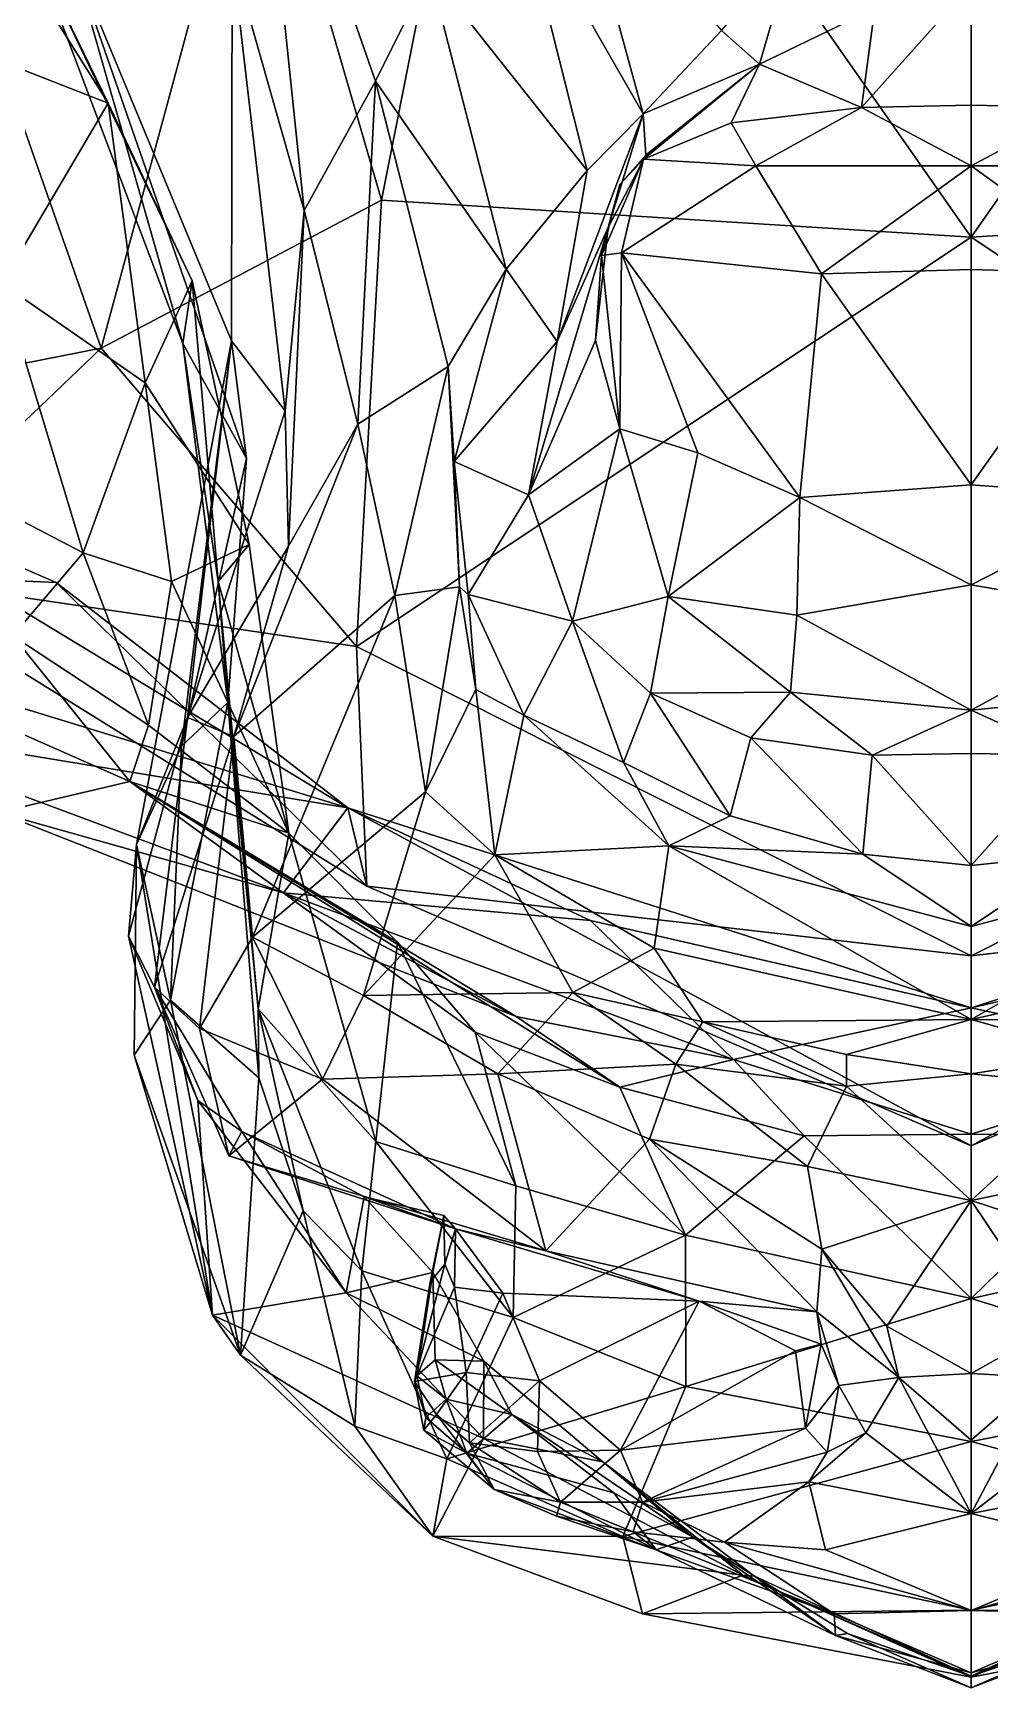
# Model space of a CAD drawing. Extents: x -0.2 to 0.2, y -0.63 to 0.63.
# Drawn here: x -0.0509 to 0.001, y -0.6281 to -0.5384 of the extents above; entities that cross this region are included whole.
import ezdxf

# ---------------------------------------------------------------- set-up
doc = ezdxf.new("R2010")
doc.units = 0
doc.layers.add('SHEEP$LWO', color=1, linetype='CONTINUOUS')

msp = doc.modelspace()

# ---------------------------------------------------------------- linework, layer by layer
at = {"layer": 'SHEEP$LWO'}
for points in [[(0, -0.509066, 0.901716), (-0.025233, -0.513359, 0.896808), (0, -0.549441, 0.877128)], [(0.025233, -0.513359, 0.896808), (0, -0.509066, 0.901716), (0, -0.549441, 0.877128)], [(-0.025233, -0.513359, 0.896808), (-0.038734, -0.524186, 0.889837), (-0.031985, -0.547418, 0.874786)], [(-0.025233, -0.513359, 0.896808), (-0.031985, -0.547418, 0.874786), (0, -0.549441, 0.877128)], [(0.031985, -0.547418, 0.874786), (0.025233, -0.513359, 0.896808), (0, -0.549441, 0.877128)], [(-0.040083, -0.534203, 0.645664), (-0.038848, -0.522255, 0.638554), (-0.036182, -0.547988, 0.630652)], [(-0.038848, -0.522255, 0.638554), (-0.032306, -0.540973, 0.622117), (-0.036182, -0.547988, 0.630652)], [(-0.029356, -0.535045, 0.620672), (-0.032306, -0.540973, 0.622117), (-0.038848, -0.522255, 0.638554)], [(-0.038734, -0.524186, 0.889837), (-0.054265, -0.535328, 0.879431), (-0.047199, -0.55546, 0.861891)], [(-0.038734, -0.524186, 0.889837), (-0.047199, -0.55546, 0.861891), (-0.031985, -0.547418, 0.874786)], [(-0.056761, -0.526331, 0.700659), (-0.050766, -0.53401, 0.686227), (-0.046805, -0.542164, 0.698513)], [(-0.056761, -0.526331, 0.700659), (-0.046805, -0.542164, 0.698513), (-0.056157, -0.538505, 0.710372)], [(-0.024577, -0.530916, 0.617517), (-0.021593, -0.528872, 0.615335), (-0.017792, -0.542735, 0.597824)], [(-0.013534, -0.538221, 0.598682), (-0.017792, -0.542735, 0.597824), (-0.021593, -0.528872, 0.615335)], [(-0.029356, -0.535045, 0.620672), (-0.024577, -0.530916, 0.617517), (-0.020825, -0.545819, 0.598898)], [(-0.020825, -0.545819, 0.598898), (-0.024577, -0.530916, 0.617517), (-0.017792, -0.542735, 0.597824)], [(-0.042255, -0.551803, 0.690565), (-0.046805, -0.542164, 0.698513), (-0.050766, -0.53401, 0.686227)], [(-0.042255, -0.551803, 0.690565), (-0.050766, -0.53401, 0.686227), (-0.042761, -0.555198, 0.678843)], [(-0.050766, -0.53401, 0.686227), (-0.048757, -0.534203, 0.667389), (-0.042761, -0.555198, 0.678843)], [(-0.009674, -0.533804, 0.598137), (-0.011477, -0.540053, 0.590603), (-0.013534, -0.538221, 0.598682)], [(-0.005214, -0.537029, 0.590693), (-0.011477, -0.540053, 0.590603), (-0.009674, -0.533804, 0.598137)], [(-0.042761, -0.555198, 0.678843), (-0.048757, -0.534203, 0.667389), (-0.039311, -0.561438, 0.669944)], [(-0.048757, -0.534203, 0.667389), (-0.040113, -0.555057, 0.65678), (-0.039311, -0.561438, 0.669944)], [(-0.048757, -0.534203, 0.667389), (-0.040083, -0.534203, 0.645664), (-0.040113, -0.555057, 0.65678)], [(-0.040113, -0.555057, 0.65678), (-0.040083, -0.534203, 0.645664), (-0.037206, -0.558854, 0.643939)], [(-0.040083, -0.534203, 0.645664), (-0.036182, -0.547988, 0.630652), (-0.037206, -0.558854, 0.643939)], [(-0.054265, -0.535328, 0.879431), (-0.063399, -0.558646, 0.848704), (-0.047199, -0.55546, 0.861891)], [(-0.032306, -0.540973, 0.622117), (-0.029356, -0.535045, 0.620672), (-0.025212, -0.551169, 0.600687)], [(-0.025212, -0.551169, 0.600687), (-0.029356, -0.535045, 0.620672), (-0.020825, -0.545819, 0.598898)], [(0, -0.535739, 0.589326), (-0.005935, -0.542401, 0.578873), (-0.005214, -0.537029, 0.590693)], [(0, -0.535739, 0.589326), (0, -0.54228, 0.5761), (-0.005935, -0.542401, 0.578873)], [(0.005935, -0.542401, 0.578873), (0, -0.535739, 0.589326), (0.005214, -0.537029, 0.590693)], [(0, -0.54228, 0.5761), (0, -0.535739, 0.589326), (0.005935, -0.542401, 0.578873)], [(-0.005214, -0.537029, 0.590693), (-0.005935, -0.542401, 0.578873), (-0.011477, -0.540053, 0.590603)], [(-0.052577, -0.551949, 0.718773), (-0.056157, -0.538505, 0.710372), (-0.046805, -0.542164, 0.698513)], [(-0.013534, -0.538221, 0.598682), (-0.011477, -0.540053, 0.590603), (-0.017792, -0.542735, 0.597824)], [(-0.011477, -0.540053, 0.590603), (-0.017642, -0.544992, 0.591621), (-0.017792, -0.542735, 0.597824)], [(-0.011477, -0.540053, 0.590603), (-0.017767, -0.545207, 0.579942), (-0.017642, -0.544992, 0.591621)], [(-0.013012, -0.543235, 0.579314), (-0.017767, -0.545207, 0.579942), (-0.011477, -0.540053, 0.590603)], [(-0.005935, -0.542401, 0.578873), (-0.013012, -0.543235, 0.579314), (-0.011477, -0.540053, 0.590603)], [(-0.036182, -0.547988, 0.630652), (-0.032306, -0.540973, 0.622117), (-0.033264, -0.559586, 0.614596)], [(-0.032306, -0.540973, 0.622117), (-0.02836, -0.55645, 0.603137), (-0.033264, -0.559586, 0.614596)], [(-0.02836, -0.55645, 0.603137), (-0.032306, -0.540973, 0.622117), (-0.025212, -0.551169, 0.600687)], [(-0.046805, -0.542164, 0.698513), (-0.044808, -0.557345, 0.708408), (-0.052577, -0.551949, 0.718773)], [(-0.044808, -0.557345, 0.708408), (-0.046805, -0.542164, 0.698513), (-0.042255, -0.551803, 0.690565)], [(-0.019687, -0.548918, 0.590451), (-0.02246, -0.555093, 0.591534), (-0.017792, -0.542735, 0.597824)], [(-0.020825, -0.545819, 0.598898), (-0.017792, -0.542735, 0.597824), (-0.02246, -0.555093, 0.591534)], [(-0.017792, -0.542735, 0.597824), (-0.017642, -0.544992, 0.591621), (-0.019687, -0.548918, 0.590451)], [(-0.005935, -0.542401, 0.578873), (-0.011672, -0.545568, 0.575155), (-0.013012, -0.543235, 0.579314)], [(0, -0.545572, 0.571858), (-0.011672, -0.545568, 0.575155), (-0.005935, -0.542401, 0.578873)], [(0, -0.54228, 0.5761), (0, -0.545572, 0.571858), (-0.005935, -0.542401, 0.578873)], [(0, -0.545572, 0.571858), (0, -0.54228, 0.5761), (0.005935, -0.542401, 0.578873)], [(0.011672, -0.545568, 0.575155), (0, -0.545572, 0.571858), (0.005935, -0.542401, 0.578873)], [(-0.013012, -0.543235, 0.579314), (-0.011672, -0.545568, 0.575155), (-0.017767, -0.545207, 0.579942)], [(-0.017767, -0.545207, 0.579942), (-0.020053, -0.550437, 0.581958), (-0.019062, -0.546579, 0.586746)], [(-0.017767, -0.545207, 0.579942), (-0.01897, -0.550289, 0.575936), (-0.020053, -0.550437, 0.581958)], [(-0.019062, -0.546579, 0.586746), (-0.019687, -0.548918, 0.590451), (-0.017642, -0.544992, 0.591621)], [(-0.017767, -0.545207, 0.579942), (-0.019062, -0.546579, 0.586746), (-0.017642, -0.544992, 0.591621)], [(-0.011672, -0.545568, 0.575155), (-0.01897, -0.550289, 0.575936), (-0.017767, -0.545207, 0.579942)], [(-0.008114, -0.551427, 0.572481), (-0.01897, -0.550289, 0.575936), (-0.011672, -0.545568, 0.575155)], [(-0.011672, -0.545568, 0.575155), (0, -0.545572, 0.571858), (-0.008114, -0.551427, 0.572481)], [(0, -0.55118, 0.569853), (-0.008114, -0.551427, 0.572481), (0, -0.545572, 0.571858)], [(0, -0.545572, 0.571858), (0.011672, -0.545568, 0.575155), (0.008114, -0.551427, 0.572481)], [(0.008114, -0.551427, 0.572481), (0, -0.55118, 0.569853), (0, -0.545572, 0.571858)], [(-0.025212, -0.551169, 0.600687), (-0.020825, -0.545819, 0.598898), (-0.02246, -0.555093, 0.591534)], [(-0.019687, -0.548918, 0.590451), (-0.019062, -0.546579, 0.586746), (-0.020053, -0.550437, 0.581958)], [(-0.031985, -0.547418, 0.874786), (-0.047199, -0.55546, 0.861891), (-0.033342, -0.571637, 0.843834)], [(-0.031985, -0.547418, 0.874786), (-0.033342, -0.571637, 0.843834), (0, -0.549441, 0.877128)], [(0.033342, -0.571637, 0.843834), (0.031985, -0.547418, 0.874786), (0, -0.549441, 0.877128)], [(-0.037206, -0.558854, 0.643939), (-0.036182, -0.547988, 0.630652), (-0.037023, -0.566196, 0.63178)], [(-0.036182, -0.547988, 0.630652), (-0.033264, -0.559586, 0.614596), (-0.037023, -0.566196, 0.63178)], [(-0.019687, -0.548918, 0.590451), (-0.024004, -0.563414, 0.585007), (-0.02246, -0.555093, 0.591534)], [(-0.020375, -0.555042, 0.583729), (-0.024004, -0.563414, 0.585007), (-0.019687, -0.548918, 0.590451)], [(-0.020053, -0.550437, 0.581958), (-0.020375, -0.555042, 0.583729), (-0.019687, -0.548918, 0.590451)], [(0, -0.549441, 0.877128), (-0.033342, -0.571637, 0.843834), (0, -0.588426, 0.825482)], [(-0.01897, -0.550289, 0.575936), (-0.019046, -0.559824, 0.577533), (-0.020053, -0.550437, 0.581958)], [(-0.014827, -0.56113, 0.573941), (-0.019046, -0.559824, 0.577533), (-0.01897, -0.550289, 0.575936)], [(-0.009284, -0.563557, 0.570805), (-0.01897, -0.550289, 0.575936), (-0.008114, -0.551427, 0.572481)], [(-0.01897, -0.550289, 0.575936), (-0.009284, -0.563557, 0.570805), (-0.014827, -0.56113, 0.573941)], [(0.033342, -0.571637, 0.843834), (0, -0.549441, 0.877128), (0, -0.588426, 0.825482)], [(-0.02836, -0.55645, 0.603137), (-0.025212, -0.551169, 0.600687), (-0.028043, -0.561598, 0.596464)], [(-0.028043, -0.561598, 0.596464), (-0.025212, -0.551169, 0.600687), (-0.02246, -0.555093, 0.591534)], [(-0.020053, -0.550437, 0.581958), (-0.019046, -0.559824, 0.577533), (-0.020375, -0.555042, 0.583729)], [(0, -0.562865, 0.568106), (-0.008114, -0.551427, 0.572481), (0, -0.55118, 0.569853)], [(0.008114, -0.551427, 0.572481), (0, -0.562865, 0.568106), (0, -0.55118, 0.569853)], [(-0.05576, -0.562596, 0.72898), (-0.052577, -0.551949, 0.718773), (-0.048169, -0.566566, 0.723454)], [(-0.044808, -0.557345, 0.708408), (-0.048169, -0.566566, 0.723454), (-0.052577, -0.551949, 0.718773)], [(-0.042255, -0.551803, 0.690565), (-0.03917, -0.566104, 0.701929), (-0.044808, -0.557345, 0.708408)], [(-0.040842, -0.568115, 0.687849), (-0.042255, -0.551803, 0.690565), (-0.042761, -0.555198, 0.678843)], [(-0.042255, -0.551803, 0.690565), (-0.040842, -0.568115, 0.687849), (-0.03917, -0.566104, 0.701929)], [(-0.008114, -0.551427, 0.572481), (0, -0.562865, 0.568106), (-0.009284, -0.563557, 0.570805)], [(0, -0.562865, 0.568106), (0.008114, -0.551427, 0.572481), (0.009284, -0.563557, 0.570805)], [(-0.047199, -0.55546, 0.861891), (-0.063399, -0.558646, 0.848704), (-0.06003, -0.567724, 0.822245)], [(-0.047199, -0.55546, 0.861891), (-0.06003, -0.567724, 0.822245), (-0.033342, -0.571637, 0.843834)], [(-0.042839, -0.577054, 0.667581), (-0.040113, -0.555057, 0.65678), (-0.045278, -0.582376, 0.65693)], [(-0.040113, -0.555057, 0.65678), (-0.042503, -0.575485, 0.640877), (-0.045278, -0.582376, 0.65693)], [(-0.039311, -0.561438, 0.669944), (-0.040113, -0.555057, 0.65678), (-0.042839, -0.577054, 0.667581)], [(-0.040842, -0.568115, 0.687849), (-0.042761, -0.555198, 0.678843), (-0.040317, -0.574684, 0.678727)], [(-0.042761, -0.555198, 0.678843), (-0.039311, -0.561438, 0.669944), (-0.040317, -0.574684, 0.678727)], [(-0.040113, -0.555057, 0.65678), (-0.037206, -0.558854, 0.643939), (-0.042503, -0.575485, 0.640877)], [(-0.028043, -0.561598, 0.596464), (-0.02246, -0.555093, 0.591534), (-0.024004, -0.563414, 0.585007)], [(-0.020375, -0.555042, 0.583729), (-0.019046, -0.559824, 0.577533), (-0.024004, -0.563414, 0.585007)], [(-0.033264, -0.559586, 0.614596), (-0.02836, -0.55645, 0.603137), (-0.031255, -0.568877, 0.600383)], [(-0.02836, -0.55645, 0.603137), (-0.027744, -0.568394, 0.592525), (-0.031255, -0.568877, 0.600383)], [(-0.02836, -0.55645, 0.603137), (-0.028043, -0.561598, 0.596464), (-0.027744, -0.568394, 0.592525)], [(-0.048169, -0.566566, 0.723454), (-0.044808, -0.557345, 0.708408), (-0.043385, -0.568122, 0.713292)], [(-0.043385, -0.568122, 0.713292), (-0.044808, -0.557345, 0.708408), (-0.03917, -0.566104, 0.701929)], [(-0.037206, -0.558854, 0.643939), (-0.037023, -0.566196, 0.63178), (-0.042503, -0.575485, 0.640877)], [(-0.037023, -0.566196, 0.63178), (-0.033264, -0.559586, 0.614596), (-0.039993, -0.576516, 0.617452)], [(-0.033264, -0.559586, 0.614596), (-0.031255, -0.568877, 0.600383), (-0.039993, -0.576516, 0.617452)], [(-0.019046, -0.559824, 0.577533), (-0.021622, -0.57027, 0.576967), (-0.024004, -0.563414, 0.585007)], [(-0.019046, -0.559824, 0.577533), (-0.016435, -0.568935, 0.571747), (-0.021622, -0.57027, 0.576967)], [(-0.016435, -0.568935, 0.571747), (-0.019046, -0.559824, 0.577533), (-0.014827, -0.56113, 0.573941)], [(-0.064809, -0.561609, 0.785293), (-0.062388, -0.571637, 0.770481), (-0.033811, -0.580393, 0.777921)], [(-0.049637, -0.568167, 0.793471), (-0.064809, -0.561609, 0.785293), (-0.033811, -0.580393, 0.777921)], [(-0.06003, -0.567724, 0.822245), (-0.064809, -0.561609, 0.785293), (-0.049637, -0.568167, 0.793471)], [(-0.040317, -0.574684, 0.678727), (-0.039311, -0.561438, 0.669944), (-0.042839, -0.577054, 0.667581)], [(-0.028043, -0.561598, 0.596464), (-0.027276, -0.56881, 0.589373), (-0.027744, -0.568394, 0.592525)], [(-0.027276, -0.56881, 0.589373), (-0.028043, -0.561598, 0.596464), (-0.024004, -0.563414, 0.585007)], [(-0.014827, -0.56113, 0.573941), (-0.009284, -0.563557, 0.570805), (-0.016435, -0.568935, 0.571747)], [(-0.048169, -0.566566, 0.723454), (-0.05199, -0.571068, 0.738205), (-0.05576, -0.562596, 0.72898)], [(-0.009284, -0.563557, 0.570805), (0, -0.562865, 0.568106), (0, -0.568296, 0.56653)], [(0, -0.562865, 0.568106), (0.009284, -0.563557, 0.570805), (0, -0.568296, 0.56653)], [(-0.027276, -0.56881, 0.589373), (-0.024004, -0.563414, 0.585007), (-0.021622, -0.57027, 0.576967)], [(-0.009454, -0.569942, 0.567492), (-0.016435, -0.568935, 0.571747), (-0.009284, -0.563557, 0.570805)], [(-0.009284, -0.563557, 0.570805), (0, -0.568296, 0.56653), (-0.009454, -0.569942, 0.567492)], [(0, -0.568296, 0.56653), (0.009284, -0.563557, 0.570805), (0.009454, -0.569942, 0.567492)], [(-0.03917, -0.566104, 0.701929), (-0.037017, -0.581773, 0.715784), (-0.043385, -0.568122, 0.713292)], [(-0.037023, -0.566196, 0.63178), (-0.039993, -0.576516, 0.617452), (-0.042503, -0.575485, 0.640877)], [(-0.03917, -0.566104, 0.701929), (-0.040842, -0.568115, 0.687849), (-0.037017, -0.581773, 0.715784)], [(-0.05199, -0.571068, 0.738205), (-0.048169, -0.566566, 0.723454), (-0.044618, -0.575901, 0.724252)], [(-0.043385, -0.568122, 0.713292), (-0.044618, -0.575901, 0.724252), (-0.048169, -0.566566, 0.723454)], [(-0.033342, -0.571637, 0.843834), (-0.06003, -0.567724, 0.822245), (-0.032773, -0.584637, 0.812861)], [(-0.06003, -0.567724, 0.822245), (-0.049637, -0.568167, 0.793471), (-0.032773, -0.584637, 0.812861)], [(-0.032773, -0.584637, 0.812861), (-0.049637, -0.568167, 0.793471), (-0.033811, -0.580393, 0.777921)], [(-0.044618, -0.575901, 0.724252), (-0.043385, -0.568122, 0.713292), (-0.037017, -0.581773, 0.715784)], [(-0.040842, -0.568115, 0.687849), (-0.040317, -0.574684, 0.678727), (-0.038672, -0.59129, 0.69283)], [(-0.038672, -0.59129, 0.69283), (-0.037017, -0.581773, 0.715784), (-0.040842, -0.568115, 0.687849)], [(-0.039993, -0.576516, 0.617452), (-0.031255, -0.568877, 0.600383), (-0.038976, -0.587415, 0.596058)], [(-0.031255, -0.568877, 0.600383), (-0.029589, -0.579517, 0.585784), (-0.038976, -0.587415, 0.596058)], [(-0.031255, -0.568877, 0.600383), (-0.027744, -0.568394, 0.592525), (-0.029589, -0.579517, 0.585784)], [(-0.027744, -0.568394, 0.592525), (-0.026867, -0.573965, 0.58674), (-0.029589, -0.579517, 0.585784)], [(-0.026867, -0.573965, 0.58674), (-0.027744, -0.568394, 0.592525), (-0.027276, -0.56881, 0.589373)], [(-0.027276, -0.56881, 0.589373), (-0.024256, -0.575364, 0.583203), (-0.026867, -0.573965, 0.58674)], [(-0.024256, -0.575364, 0.583203), (-0.027276, -0.56881, 0.589373), (-0.021622, -0.57027, 0.576967)], [(-0.017385, -0.574179, 0.571235), (-0.021622, -0.57027, 0.576967), (-0.016435, -0.568935, 0.571747)], [(-0.016435, -0.568935, 0.571747), (-0.009793, -0.574113, 0.563858), (-0.017385, -0.574179, 0.571235)], [(-0.009793, -0.574113, 0.563858), (-0.016435, -0.568935, 0.571747), (-0.009454, -0.569942, 0.567492)], [(0, -0.575086, 0.55905), (-0.009454, -0.569942, 0.567492), (0, -0.568296, 0.56653)], [(0.009454, -0.569942, 0.567492), (0, -0.575086, 0.55905), (0, -0.568296, 0.56653)], [(-0.04564, -0.578963, 0.736336), (-0.052783, -0.580647, 0.752357), (-0.066359, -0.569813, 0.750178)], [(-0.05199, -0.571068, 0.738205), (-0.04564, -0.578963, 0.736336), (-0.066359, -0.569813, 0.750178)], [(-0.009454, -0.569942, 0.567492), (0, -0.575086, 0.55905), (-0.009793, -0.574113, 0.563858)], [(0, -0.575086, 0.55905), (0.009454, -0.569942, 0.567492), (0.009793, -0.574113, 0.563858)], [(-0.01885, -0.577925, 0.577704), (-0.024256, -0.575364, 0.583203), (-0.021622, -0.57027, 0.576967)], [(-0.017385, -0.574179, 0.571235), (-0.01885, -0.577925, 0.577704), (-0.021622, -0.57027, 0.576967)], [(-0.062388, -0.571637, 0.770481), (-0.06225, -0.575704, 0.76251), (-0.033811, -0.580393, 0.777921)], [(-0.044618, -0.575901, 0.724252), (-0.04564, -0.578963, 0.736336), (-0.05199, -0.571068, 0.738205)], [(-0.033342, -0.571637, 0.843834), (-0.032773, -0.584637, 0.812861), (0, -0.588426, 0.825482)], [(0.032773, -0.584637, 0.812861), (0.033342, -0.571637, 0.843834), (0, -0.588426, 0.825482)], [(-0.026867, -0.573965, 0.58674), (-0.025833, -0.582947, 0.580085), (-0.029589, -0.579517, 0.585784)], [(-0.026867, -0.573965, 0.58674), (-0.024256, -0.575364, 0.583203), (-0.025833, -0.582947, 0.580085)], [(-0.013076, -0.580825, 0.573625), (-0.01885, -0.577925, 0.577704), (-0.017385, -0.574179, 0.571235)], [(-0.011948, -0.576595, 0.565922), (-0.017385, -0.574179, 0.571235), (-0.009793, -0.574113, 0.563858)], [(-0.011948, -0.576595, 0.565922), (-0.013076, -0.580825, 0.573625), (-0.017385, -0.574179, 0.571235)], [(-0.005366, -0.577531, 0.561334), (-0.011948, -0.576595, 0.565922), (-0.009793, -0.574113, 0.563858)], [(-0.009793, -0.574113, 0.563858), (0, -0.575086, 0.55905), (-0.005366, -0.577531, 0.561334)], [(0, -0.575086, 0.55905), (0.009793, -0.574113, 0.563858), (0.005366, -0.577531, 0.561334)], [(-0.040317, -0.574684, 0.678727), (-0.043431, -0.590831, 0.668367), (-0.038643, -0.595044, 0.679263)], [(-0.043431, -0.590831, 0.668367), (-0.040317, -0.574684, 0.678727), (-0.042839, -0.577054, 0.667581)], [(-0.038643, -0.595044, 0.679263), (-0.038672, -0.59129, 0.69283), (-0.040317, -0.574684, 0.678727)], [(-0.024256, -0.575364, 0.583203), (-0.016403, -0.582446, 0.575996), (-0.025833, -0.582947, 0.580085)], [(-0.016403, -0.582446, 0.575996), (-0.024256, -0.575364, 0.583203), (-0.01885, -0.577925, 0.577704)], [(0, -0.577438, 0.558584), (-0.005366, -0.577531, 0.561334), (0, -0.575086, 0.55905)], [(0.005366, -0.577531, 0.561334), (0, -0.577438, 0.558584), (0, -0.575086, 0.55905)], [(-0.033811, -0.580393, 0.777921), (-0.06225, -0.575704, 0.76251), (-0.0373, -0.585008, 0.759349)], [(-0.052783, -0.580647, 0.752357), (-0.0373, -0.585008, 0.759349), (-0.06225, -0.575704, 0.76251)], [(-0.045703, -0.587359, 0.639438), (-0.042503, -0.575485, 0.640877), (-0.044295, -0.590125, 0.622601)], [(-0.045278, -0.582376, 0.65693), (-0.042503, -0.575485, 0.640877), (-0.045703, -0.587359, 0.639438)], [(-0.04564, -0.578963, 0.736336), (-0.044618, -0.575901, 0.724252), (-0.037017, -0.581773, 0.715784)], [(-0.042503, -0.575485, 0.640877), (-0.039993, -0.576516, 0.617452), (-0.044295, -0.590125, 0.622601)], [(-0.042839, -0.577054, 0.667581), (-0.045278, -0.582376, 0.65693), (-0.043431, -0.590831, 0.668367)], [(-0.044295, -0.590125, 0.622601), (-0.039993, -0.576516, 0.617452), (-0.041865, -0.592357, 0.603645)], [(-0.039993, -0.576516, 0.617452), (-0.038976, -0.587415, 0.596058), (-0.041865, -0.592357, 0.603645)], [(-0.005875, -0.582904, 0.56983), (-0.013076, -0.580825, 0.573625), (-0.011948, -0.576595, 0.565922)], [(-0.005366, -0.577531, 0.561334), (-0.005875, -0.582904, 0.56983), (-0.011948, -0.576595, 0.565922)], [(-0.01885, -0.577925, 0.577704), (-0.013076, -0.580825, 0.573625), (-0.016403, -0.582446, 0.575996)], [(0, -0.583529, 0.567484), (-0.005875, -0.582904, 0.56983), (-0.005366, -0.577531, 0.561334)], [(0, -0.577438, 0.558584), (0, -0.583529, 0.567484), (-0.005366, -0.577531, 0.561334)], [(0, -0.583529, 0.567484), (0, -0.577438, 0.558584), (0.005366, -0.577531, 0.561334)], [(0.005875, -0.582904, 0.56983), (0, -0.583529, 0.567484), (0.005366, -0.577531, 0.561334)], [(-0.04564, -0.578963, 0.736336), (-0.024669, -0.591714, 0.738069), (-0.052783, -0.580647, 0.752357)], [(-0.026895, -0.592567, 0.723783), (-0.04564, -0.578963, 0.736336), (-0.031113, -0.587673, 0.721542)], [(-0.037017, -0.581773, 0.715784), (-0.031113, -0.587673, 0.721542), (-0.04564, -0.578963, 0.736336)], [(-0.04564, -0.578963, 0.736336), (-0.019055, -0.595551, 0.727534), (-0.024669, -0.591714, 0.738069)], [(-0.019055, -0.595551, 0.727534), (-0.04564, -0.578963, 0.736336), (-0.026895, -0.592567, 0.723783)], [(-0.038976, -0.587415, 0.596058), (-0.029589, -0.579517, 0.585784), (-0.032956, -0.590566, 0.585066)], [(-0.029589, -0.579517, 0.585784), (-0.025833, -0.582947, 0.580085), (-0.032956, -0.590566, 0.585066)], [(-0.052783, -0.580647, 0.752357), (-0.024669, -0.591714, 0.738069), (-0.0373, -0.585008, 0.759349)], [(-0.0373, -0.585008, 0.759349), (-0.020654, -0.586511, 0.765261), (-0.033811, -0.580393, 0.777921)], [(-0.032773, -0.584637, 0.812861), (-0.033811, -0.580393, 0.777921), (0, -0.598735, 0.798511)], [(0, -0.598735, 0.798511), (-0.033811, -0.580393, 0.777921), (0, -0.591241, 0.7675)], [(-0.020654, -0.586511, 0.765261), (0, -0.591241, 0.7675), (-0.033811, -0.580393, 0.777921)], [(0.033811, -0.580393, 0.777921), (0.032773, -0.584637, 0.812861), (0, -0.598735, 0.798511)], [(0.033811, -0.580393, 0.777921), (0, -0.598735, 0.798511), (0, -0.591241, 0.7675)], [(0, -0.591241, 0.7675), (0.020654, -0.586511, 0.765261), (0.033811, -0.580393, 0.777921)], [(-0.013076, -0.580825, 0.573625), (-0.005875, -0.582904, 0.56983), (-0.016403, -0.582446, 0.575996)], [(-0.045278, -0.582376, 0.65693), (-0.045703, -0.587359, 0.639438), (-0.041151, -0.607915, 0.64674)], [(-0.045401, -0.593816, 0.65961), (-0.043431, -0.590831, 0.668367), (-0.045278, -0.582376, 0.65693)], [(-0.045401, -0.593816, 0.65961), (-0.045278, -0.582376, 0.65693), (-0.041151, -0.607915, 0.64674)], [(-0.037017, -0.581773, 0.715784), (-0.038672, -0.59129, 0.69283), (-0.032295, -0.598492, 0.701206)], [(-0.031113, -0.587673, 0.721542), (-0.037017, -0.581773, 0.715784), (-0.032295, -0.598492, 0.701206)], [(-0.01719, -0.588004, 0.572154), (-0.025833, -0.582947, 0.580085), (-0.016403, -0.582446, 0.575996)], [(-0.016403, -0.582446, 0.575996), (0, -0.591872, 0.562812), (-0.01719, -0.588004, 0.572154)], [(0, -0.586834, 0.567434), (-0.016403, -0.582446, 0.575996), (-0.005875, -0.582904, 0.56983)], [(0, -0.591872, 0.562812), (-0.016403, -0.582446, 0.575996), (0, -0.586834, 0.567434)], [(0.016403, -0.582446, 0.575996), (0, -0.586834, 0.567434), (0.005875, -0.582904, 0.56983)], [(0.016403, -0.582446, 0.575996), (0, -0.591872, 0.562812), (0, -0.586834, 0.567434)], [(0, -0.591872, 0.562812), (0.016403, -0.582446, 0.575996), (0.01719, -0.588004, 0.572154)], [(-0.025833, -0.582947, 0.580085), (-0.021604, -0.590408, 0.574898), (-0.032956, -0.590566, 0.585066)], [(-0.021604, -0.590408, 0.574898), (-0.025833, -0.582947, 0.580085), (-0.01719, -0.588004, 0.572154)], [(-0.005875, -0.582904, 0.56983), (0, -0.583529, 0.567484), (0, -0.586834, 0.567434)], [(0, -0.583529, 0.567484), (0.005875, -0.582904, 0.56983), (0, -0.586834, 0.567434)], [(-0.0373, -0.585008, 0.759349), (-0.012889, -0.594046, 0.739597), (-0.020654, -0.586511, 0.765261)], [(-0.024669, -0.591714, 0.738069), (-0.012889, -0.594046, 0.739597), (-0.0373, -0.585008, 0.759349)], [(0, -0.588426, 0.825482), (-0.032773, -0.584637, 0.812861), (0, -0.598735, 0.798511)], [(0.032773, -0.584637, 0.812861), (0, -0.588426, 0.825482), (0, -0.598735, 0.798511)], [(-0.020654, -0.586511, 0.765261), (-0.012889, -0.594046, 0.739597), (0, -0.591241, 0.7675)], [(0.012889, -0.594046, 0.739597), (0.020654, -0.586511, 0.765261), (0, -0.591241, 0.7675)], [(-0.045703, -0.587359, 0.639438), (-0.041943, -0.596262, 0.637588), (-0.041151, -0.607915, 0.64674)], [(-0.045703, -0.587359, 0.639438), (-0.044295, -0.590125, 0.622601), (-0.041943, -0.596262, 0.637588)], [(-0.041865, -0.592357, 0.603645), (-0.038976, -0.587415, 0.596058), (-0.035185, -0.595105, 0.589764)], [(-0.038976, -0.587415, 0.596058), (-0.032956, -0.590566, 0.585066), (-0.035185, -0.595105, 0.589764)], [(-0.031113, -0.587673, 0.721542), (-0.032295, -0.598492, 0.701206), (-0.024697, -0.600898, 0.707834)], [(-0.026895, -0.592567, 0.723783), (-0.031113, -0.587673, 0.721542), (-0.024697, -0.600898, 0.707834)], [(-0.014557, -0.592009, 0.569889), (-0.021604, -0.590408, 0.574898), (-0.01719, -0.588004, 0.572154)], [(-0.01719, -0.588004, 0.572154), (0, -0.591872, 0.562812), (-0.014557, -0.592009, 0.569889)], [(0, -0.591872, 0.562812), (0.01719, -0.588004, 0.572154), (0.014557, -0.592009, 0.569889)], [(-0.044295, -0.590125, 0.622601), (-0.039565, -0.597951, 0.625048), (-0.041943, -0.596262, 0.637588)], [(-0.039565, -0.597951, 0.625048), (-0.044295, -0.590125, 0.622601), (-0.040265, -0.59927, 0.610759)], [(-0.041865, -0.592357, 0.603645), (-0.040265, -0.59927, 0.610759), (-0.044295, -0.590125, 0.622601)], [(-0.02567, -0.594831, 0.580983), (-0.035185, -0.595105, 0.589764), (-0.032956, -0.590566, 0.585066)], [(-0.02567, -0.594831, 0.580983), (-0.032956, -0.590566, 0.585066), (-0.021604, -0.590408, 0.574898)], [(-0.016011, -0.594298, 0.573432), (-0.02567, -0.594831, 0.580983), (-0.021604, -0.590408, 0.574898)], [(-0.016011, -0.594298, 0.573432), (-0.021604, -0.590408, 0.574898), (-0.014557, -0.592009, 0.569889)], [(-0.039628, -0.610079, 0.659121), (-0.043431, -0.590831, 0.668367), (-0.045401, -0.593816, 0.65961)], [(-0.039628, -0.610079, 0.659121), (-0.038643, -0.595044, 0.679263), (-0.043431, -0.590831, 0.668367)], [(-0.032295, -0.598492, 0.701206), (-0.038672, -0.59129, 0.69283), (-0.033055, -0.605501, 0.683238)], [(-0.038672, -0.59129, 0.69283), (-0.036228, -0.602256, 0.679967), (-0.033055, -0.605501, 0.683238)], [(-0.036228, -0.602256, 0.679967), (-0.038672, -0.59129, 0.69283), (-0.038643, -0.595044, 0.679263)], [(-0.012889, -0.594046, 0.739597), (0, -0.598093, 0.729193), (0, -0.591241, 0.7675)], [(0, -0.598093, 0.729193), (0.012889, -0.594046, 0.739597), (0, -0.591241, 0.7675)], [(-0.035185, -0.595105, 0.589764), (-0.040265, -0.59927, 0.610759), (-0.041865, -0.592357, 0.603645)], [(-0.024669, -0.591714, 0.738069), (-0.019055, -0.595551, 0.727534), (-0.012889, -0.594046, 0.739597)], [(-0.006764, -0.595493, 0.568734), (-0.016011, -0.594298, 0.573432), (-0.014557, -0.592009, 0.569889)], [(-0.006752, -0.593766, 0.565693), (-0.014557, -0.592009, 0.569889), (0, -0.591872, 0.562812)], [(-0.006752, -0.593766, 0.565693), (-0.006764, -0.595493, 0.568734), (-0.014557, -0.592009, 0.569889)], [(0, -0.594823, 0.564006), (-0.006752, -0.593766, 0.565693), (0, -0.591872, 0.562812)], [(0.014557, -0.592009, 0.569889), (0.006752, -0.593766, 0.565693), (0, -0.591872, 0.562812)], [(0.006752, -0.593766, 0.565693), (0, -0.594823, 0.564006), (0, -0.591872, 0.562812)], [(-0.019055, -0.595551, 0.727534), (-0.026895, -0.592567, 0.723783), (-0.015496, -0.603571, 0.710805)], [(-0.026895, -0.592567, 0.723783), (-0.024697, -0.600898, 0.707834), (-0.015496, -0.603571, 0.710805)], [(-0.039628, -0.610079, 0.659121), (-0.045401, -0.593816, 0.65961), (-0.041151, -0.607915, 0.64674)], [(-0.019055, -0.595551, 0.727534), (-0.009052, -0.598191, 0.726734), (-0.012889, -0.594046, 0.739597)], [(-0.012889, -0.594046, 0.739597), (-0.009052, -0.598191, 0.726734), (0, -0.598093, 0.729193)], [(0, -0.594823, 0.564006), (-0.006764, -0.595493, 0.568734), (-0.006752, -0.593766, 0.565693)], [(0.006764, -0.595493, 0.568734), (0, -0.594823, 0.564006), (0.006752, -0.593766, 0.565693)], [(0.009052, -0.598191, 0.726734), (0.012889, -0.594046, 0.739597), (0, -0.598093, 0.729193)], [(-0.023067, -0.604431, 0.596218), (-0.040265, -0.59927, 0.610759), (-0.035185, -0.595105, 0.589764)], [(-0.038643, -0.595044, 0.679263), (-0.039628, -0.610079, 0.659121), (-0.036228, -0.602256, 0.679967)], [(-0.02567, -0.594831, 0.580983), (-0.023067, -0.604431, 0.596218), (-0.035185, -0.595105, 0.589764)], [(-0.016011, -0.594298, 0.573432), (-0.017446, -0.59836, 0.581433), (-0.02567, -0.594831, 0.580983)], [(-0.02567, -0.594831, 0.580983), (-0.017446, -0.59836, 0.581433), (-0.023067, -0.604431, 0.596218)], [(-0.008871, -0.599857, 0.580406), (-0.017446, -0.59836, 0.581433), (-0.016011, -0.594298, 0.573432)], [(-0.006764, -0.595493, 0.568734), (-0.008871, -0.599857, 0.580406), (-0.016011, -0.594298, 0.573432)], [(0, -0.594823, 0.564006), (0, -0.601687, 0.580009), (-0.006764, -0.595493, 0.568734)], [(0, -0.601687, 0.580009), (0, -0.594823, 0.564006), (0.006764, -0.595493, 0.568734)], [(-0.019055, -0.595551, 0.727534), (-0.015496, -0.603571, 0.710805), (-0.009052, -0.598191, 0.726734)], [(0, -0.601687, 0.580009), (-0.008871, -0.599857, 0.580406), (-0.006764, -0.595493, 0.568734)], [(0.008871, -0.599857, 0.580406), (0, -0.601687, 0.580009), (0.006764, -0.595493, 0.568734)], [(-0.039565, -0.597951, 0.625048), (-0.033895, -0.6067, 0.637607), (-0.041943, -0.596262, 0.637588)], [(-0.033895, -0.6067, 0.637607), (-0.041151, -0.607915, 0.64674), (-0.041943, -0.596262, 0.637588)], [(-0.040265, -0.59927, 0.610759), (-0.027969, -0.603225, 0.619381), (-0.039565, -0.597951, 0.625048)], [(-0.027969, -0.603225, 0.619381), (-0.032915, -0.60149, 0.62889), (-0.039565, -0.597951, 0.625048)], [(-0.032915, -0.60149, 0.62889), (-0.033895, -0.6067, 0.637607), (-0.039565, -0.597951, 0.625048)], [(-0.032295, -0.598492, 0.701206), (-0.033055, -0.605501, 0.683238), (-0.024839, -0.608045, 0.68901)], [(-0.024697, -0.600898, 0.707834), (-0.032295, -0.598492, 0.701206), (-0.024839, -0.608045, 0.68901)], [(-0.008365, -0.607725, 0.600163), (-0.023067, -0.604431, 0.596218), (-0.017446, -0.59836, 0.581433)], [(-0.00809, -0.604342, 0.588666), (-0.017446, -0.59836, 0.581433), (-0.008871, -0.599857, 0.580406)], [(-0.00809, -0.604342, 0.588666), (-0.008365, -0.607725, 0.600163), (-0.017446, -0.59836, 0.581433)], [(0, -0.607007, 0.705209), (-0.009052, -0.598191, 0.726734), (-0.015496, -0.603571, 0.710805)], [(-0.009052, -0.598191, 0.726734), (0, -0.607007, 0.705209), (0, -0.598093, 0.729193)], [(0, -0.607007, 0.705209), (0.009052, -0.598191, 0.726734), (0, -0.598093, 0.729193)], [(0.009052, -0.598191, 0.726734), (0, -0.607007, 0.705209), (0.015496, -0.603571, 0.710805)], [(-0.040265, -0.59927, 0.610759), (-0.023067, -0.604431, 0.596218), (-0.027969, -0.603225, 0.619381)], [(-0.00809, -0.604342, 0.588666), (-0.008871, -0.599857, 0.580406), (0, -0.601687, 0.580009)], [(0.008871, -0.599857, 0.580406), (0.00809, -0.604342, 0.588666), (0, -0.601687, 0.580009)], [(-0.015496, -0.603571, 0.710805), (-0.024697, -0.600898, 0.707834), (-0.024839, -0.608045, 0.68901)], [(-0.033438, -0.613945, 0.66769), (-0.036228, -0.602256, 0.679967), (-0.039628, -0.610079, 0.659121)], [(-0.033055, -0.605501, 0.683238), (-0.036228, -0.602256, 0.679967), (-0.033438, -0.613945, 0.66769)], [(-0.033895, -0.6067, 0.637607), (-0.032915, -0.60149, 0.62889), (-0.029197, -0.605595, 0.629624)], [(-0.032915, -0.60149, 0.62889), (-0.027969, -0.603225, 0.619381), (-0.028605, -0.602515, 0.624108)], [(-0.032915, -0.60149, 0.62889), (-0.028605, -0.602515, 0.624108), (-0.029197, -0.605595, 0.629624)], [(-0.00809, -0.604342, 0.588666), (0, -0.601687, 0.580009), (-0.004577, -0.608508, 0.589783)], [(0, -0.601687, 0.580009), (0, -0.61108, 0.587102), (-0.004577, -0.608508, 0.589783)], [(0, -0.61108, 0.587102), (0, -0.601687, 0.580009), (0.004577, -0.608508, 0.589783)], [(0, -0.601687, 0.580009), (0.00809, -0.604342, 0.588666), (0.004577, -0.608508, 0.589783)], [(-0.028605, -0.602515, 0.624108), (-0.029344, -0.606131, 0.624913), (-0.029197, -0.605595, 0.629624)], [(-0.028552, -0.605156, 0.620988), (-0.029344, -0.606131, 0.624913), (-0.028605, -0.602515, 0.624108)], [(-0.027969, -0.603225, 0.619381), (-0.028552, -0.605156, 0.620988), (-0.028605, -0.602515, 0.624108)], [(-0.028552, -0.605156, 0.620988), (-0.027969, -0.603225, 0.619381), (-0.028027, -0.606392, 0.619356)], [(-0.028027, -0.606392, 0.619356), (-0.027969, -0.603225, 0.619381), (-0.025398, -0.606721, 0.617607)], [(-0.025398, -0.606721, 0.617607), (-0.027969, -0.603225, 0.619381), (-0.014743, -0.607152, 0.61429)], [(-0.027969, -0.603225, 0.619381), (-0.023067, -0.604431, 0.596218), (-0.014743, -0.607152, 0.61429)], [(-0.015476, -0.611784, 0.687339), (-0.015496, -0.603571, 0.710805), (-0.024839, -0.608045, 0.68901)], [(-0.015496, -0.603571, 0.710805), (-0.015476, -0.611784, 0.687339), (0, -0.607007, 0.705209)], [(0.015476, -0.611784, 0.687339), (0.015496, -0.603571, 0.710805), (0, -0.607007, 0.705209)], [(-0.023067, -0.604431, 0.596218), (-0.008365, -0.607725, 0.600163), (-0.014743, -0.607152, 0.61429)], [(-0.00809, -0.604342, 0.588666), (-0.003917, -0.611292, 0.592878), (-0.008365, -0.607725, 0.600163)], [(-0.004577, -0.608508, 0.589783), (-0.003917, -0.611292, 0.592878), (-0.00809, -0.604342, 0.588666)], [(-0.026424, -0.610402, 0.633009), (-0.033895, -0.6067, 0.637607), (-0.029197, -0.605595, 0.629624)], [(-0.033055, -0.605501, 0.683238), (-0.033438, -0.613945, 0.66769), (-0.028432, -0.615715, 0.671403)], [(-0.024839, -0.608045, 0.68901), (-0.033055, -0.605501, 0.683238), (-0.028432, -0.615715, 0.671403)], [(-0.030202, -0.611507, 0.622421), (-0.029344, -0.606131, 0.624913), (-0.028552, -0.605156, 0.620988)], [(-0.028027, -0.606392, 0.619356), (-0.030202, -0.611507, 0.622421), (-0.028552, -0.605156, 0.620988)], [(-0.029344, -0.606131, 0.624913), (-0.030068, -0.611203, 0.625808), (-0.029197, -0.605595, 0.629624)], [(-0.030068, -0.611203, 0.625808), (-0.02908, -0.610345, 0.628716), (-0.029197, -0.605595, 0.629624)], [(-0.029197, -0.605595, 0.629624), (-0.02908, -0.610345, 0.628716), (-0.026424, -0.610402, 0.633009)], [(-0.026443, -0.614597, 0.640586), (-0.041151, -0.607915, 0.64674), (-0.033895, -0.6067, 0.637607)], [(-0.026443, -0.614597, 0.640586), (-0.033895, -0.6067, 0.637607), (-0.026424, -0.610402, 0.633009)], [(-0.030202, -0.611507, 0.622421), (-0.030068, -0.611203, 0.625808), (-0.029344, -0.606131, 0.624913)], [(-0.028027, -0.606392, 0.619356), (-0.027387, -0.611032, 0.617569), (-0.030202, -0.611507, 0.622421)], [(-0.025398, -0.606721, 0.617607), (-0.027387, -0.611032, 0.617569), (-0.028027, -0.606392, 0.619356)], [(-0.027387, -0.611032, 0.617569), (-0.025398, -0.606721, 0.617607), (-0.023411, -0.611485, 0.615546)], [(-0.025398, -0.606721, 0.617607), (-0.014743, -0.607152, 0.61429), (-0.023411, -0.611485, 0.615546)], [(-0.014743, -0.607152, 0.61429), (-0.019022, -0.615242, 0.612515), (-0.023411, -0.611485, 0.615546)], [(-0.009524, -0.609857, 0.611774), (-0.019022, -0.615242, 0.612515), (-0.014743, -0.607152, 0.61429)], [(0, -0.614775, 0.683809), (0, -0.607007, 0.705209), (-0.015476, -0.611784, 0.687339)], [(-0.008132, -0.609483, 0.607564), (-0.014743, -0.607152, 0.61429), (-0.008365, -0.607725, 0.600163)], [(-0.008132, -0.609483, 0.607564), (-0.009524, -0.609857, 0.611774), (-0.014743, -0.607152, 0.61429)], [(-0.008132, -0.609483, 0.607564), (-0.008365, -0.607725, 0.600163), (-0.007171, -0.611721, 0.603149)], [(-0.008365, -0.607725, 0.600163), (-0.003917, -0.611292, 0.592878), (-0.007171, -0.611721, 0.603149)], [(0, -0.607007, 0.705209), (0, -0.614775, 0.683809), (0.015476, -0.611784, 0.687339)], [(-0.026443, -0.614597, 0.640586), (-0.029192, -0.619909, 0.655389), (-0.041151, -0.607915, 0.64674)], [(-0.029192, -0.619909, 0.655389), (-0.039628, -0.610079, 0.659121), (-0.041151, -0.607915, 0.64674)], [(-0.024839, -0.608045, 0.68901), (-0.028432, -0.615715, 0.671403), (-0.015476, -0.611784, 0.687339)], [(-0.003917, -0.611292, 0.592878), (-0.004577, -0.608508, 0.589783), (0, -0.61108, 0.587102)], [(0.004577, -0.608508, 0.589783), (0.003917, -0.611292, 0.592878), (0, -0.61108, 0.587102)], [(-0.008976, -0.614042, 0.607613), (-0.009524, -0.609857, 0.611774), (-0.008132, -0.609483, 0.607564)], [(-0.007171, -0.611721, 0.603149), (-0.008976, -0.614042, 0.607613), (-0.008132, -0.609483, 0.607564)], [(-0.029192, -0.619909, 0.655389), (-0.033438, -0.613945, 0.66769), (-0.039628, -0.610079, 0.659121)], [(-0.02908, -0.610345, 0.628716), (-0.030068, -0.611203, 0.625808), (-0.028468, -0.612466, 0.628087)], [(-0.024914, -0.613305, 0.630414), (-0.02908, -0.610345, 0.628716), (-0.028468, -0.612466, 0.628087)], [(-0.026424, -0.610402, 0.633009), (-0.02908, -0.610345, 0.628716), (-0.024914, -0.613305, 0.630414)], [(-0.019978, -0.615862, 0.633348), (-0.026443, -0.614597, 0.640586), (-0.026424, -0.610402, 0.633009)], [(-0.019978, -0.615862, 0.633348), (-0.026424, -0.610402, 0.633009), (-0.024914, -0.613305, 0.630414)], [(-0.019022, -0.615242, 0.612515), (-0.009524, -0.609857, 0.611774), (-0.008976, -0.614042, 0.607613)], [(-0.027387, -0.611032, 0.617569), (-0.029005, -0.613296, 0.618972), (-0.030202, -0.611507, 0.622421)], [(-0.029571, -0.613471, 0.62469), (-0.030068, -0.611203, 0.625808), (-0.030202, -0.611507, 0.622421)], [(-0.029571, -0.613471, 0.62469), (-0.028468, -0.612466, 0.628087), (-0.030068, -0.611203, 0.625808)], [(-0.029005, -0.613296, 0.618972), (-0.027387, -0.611032, 0.617569), (-0.027211, -0.614849, 0.616543)], [(-0.027387, -0.611032, 0.617569), (-0.023411, -0.611485, 0.615546), (-0.027211, -0.614849, 0.616543)], [(-0.007171, -0.611721, 0.603149), (-0.003917, -0.611292, 0.592878), (-0.005711, -0.6143, 0.598468)], [(-0.005711, -0.6143, 0.598468), (-0.003917, -0.611292, 0.592878), (0, -0.618672, 0.593191)], [(0, -0.614687, 0.588633), (-0.003917, -0.611292, 0.592878), (0, -0.61108, 0.587102)], [(0, -0.618672, 0.593191), (-0.003917, -0.611292, 0.592878), (0, -0.614687, 0.588633)], [(0.003917, -0.611292, 0.592878), (0, -0.614687, 0.588633), (0, -0.61108, 0.587102)], [(0.003917, -0.611292, 0.592878), (0, -0.618672, 0.593191), (0, -0.614687, 0.588633)], [(0.003917, -0.611292, 0.592878), (0.005711, -0.6143, 0.598468), (0, -0.618672, 0.593191)], [(-0.029005, -0.613296, 0.618972), (-0.029692, -0.61415, 0.62138), (-0.030202, -0.611507, 0.622421)], [(-0.029692, -0.61415, 0.62138), (-0.029571, -0.613471, 0.62469), (-0.030202, -0.611507, 0.622421)], [(-0.018885, -0.619925, 0.668767), (-0.015476, -0.611784, 0.687339), (-0.028432, -0.615715, 0.671403)], [(-0.027211, -0.614849, 0.616543), (-0.023411, -0.611485, 0.615546), (-0.023529, -0.615303, 0.613768)], [(-0.023529, -0.615303, 0.613768), (-0.023411, -0.611485, 0.615546), (-0.019022, -0.615242, 0.612515)], [(-0.015476, -0.611784, 0.687339), (-0.018885, -0.619925, 0.668767), (0, -0.614775, 0.683809)], [(-0.008976, -0.614042, 0.607613), (-0.007171, -0.611721, 0.603149), (-0.007809, -0.615355, 0.603846)], [(-0.007809, -0.615355, 0.603846), (-0.007171, -0.611721, 0.603149), (-0.005711, -0.6143, 0.598468)], [(0.018885, -0.619925, 0.668767), (0.015476, -0.611784, 0.687339), (0, -0.614775, 0.683809)], [(-0.028468, -0.612466, 0.628087), (-0.029571, -0.613471, 0.62469), (-0.027363, -0.615409, 0.623433)], [(-0.024914, -0.613305, 0.630414), (-0.028468, -0.612466, 0.628087), (-0.027363, -0.615409, 0.623433)], [(-0.033438, -0.613945, 0.66769), (-0.029192, -0.619909, 0.655389), (-0.028432, -0.615715, 0.671403)], [(-0.029692, -0.61415, 0.62138), (-0.029005, -0.613296, 0.618972), (-0.025874, -0.617367, 0.616325)], [(-0.029571, -0.613471, 0.62469), (-0.029692, -0.61415, 0.62138), (-0.027363, -0.615409, 0.623433)], [(-0.029005, -0.613296, 0.618972), (-0.027211, -0.614849, 0.616543), (-0.025874, -0.617367, 0.616325)], [(-0.019378, -0.617547, 0.627779), (-0.024914, -0.613305, 0.630414), (-0.027363, -0.615409, 0.623433)], [(-0.015085, -0.619957, 0.629469), (-0.024914, -0.613305, 0.630414), (-0.019378, -0.617547, 0.627779)], [(-0.019978, -0.615862, 0.633348), (-0.024914, -0.613305, 0.630414), (-0.015085, -0.619957, 0.629469)], [(-0.025874, -0.617367, 0.616325), (-0.027363, -0.615409, 0.623433), (-0.029692, -0.61415, 0.62138)], [(-0.029192, -0.619909, 0.655389), (-0.026443, -0.614597, 0.640586), (-0.012379, -0.622018, 0.640247)], [(-0.022276, -0.618061, 0.611013), (-0.025874, -0.617367, 0.616325), (-0.027211, -0.614849, 0.616543)], [(-0.022276, -0.618061, 0.611013), (-0.027211, -0.614849, 0.616543), (-0.023529, -0.615303, 0.613768)], [(-0.012379, -0.622018, 0.640247), (-0.026443, -0.614597, 0.640586), (-0.019978, -0.615862, 0.633348)], [(-0.019022, -0.615242, 0.612515), (-0.008976, -0.614042, 0.607613), (-0.017817, -0.618064, 0.606951)], [(0, -0.623916, 0.664697), (0, -0.614775, 0.683809), (-0.018885, -0.619925, 0.668767)], [(-0.008976, -0.614042, 0.607613), (-0.007809, -0.615355, 0.603846), (-0.017817, -0.618064, 0.606951)], [(-0.007809, -0.615355, 0.603846), (-0.005711, -0.6143, 0.598468), (-0.008802, -0.616951, 0.59983)], [(0, -0.618672, 0.593191), (-0.008802, -0.616951, 0.59983), (-0.005711, -0.6143, 0.598468)], [(0.008802, -0.616951, 0.59983), (0, -0.618672, 0.593191), (0.005711, -0.6143, 0.598468)], [(0, -0.614775, 0.683809), (0, -0.623916, 0.664697), (0.018885, -0.619925, 0.668767)], [(-0.028432, -0.615715, 0.671403), (-0.029192, -0.619909, 0.655389), (-0.018885, -0.619925, 0.668767)], [(-0.01708, -0.620637, 0.619101), (-0.027363, -0.615409, 0.623433), (-0.025874, -0.617367, 0.616325)], [(-0.019378, -0.617547, 0.627779), (-0.027363, -0.615409, 0.623433), (-0.01708, -0.620637, 0.619101)], [(-0.023529, -0.615303, 0.613768), (-0.019022, -0.615242, 0.612515), (-0.022276, -0.618061, 0.611013)], [(-0.022276, -0.618061, 0.611013), (-0.019022, -0.615242, 0.612515), (-0.017817, -0.618064, 0.606951)], [(-0.017817, -0.618064, 0.606951), (-0.007809, -0.615355, 0.603846), (-0.008802, -0.616951, 0.59983)], [(-0.019978, -0.615862, 0.633348), (-0.015085, -0.619957, 0.629469), (-0.01174, -0.622066, 0.634672)], [(-0.01174, -0.622066, 0.634672), (-0.012379, -0.622018, 0.640247), (-0.019978, -0.615862, 0.633348)], [(-0.025874, -0.617367, 0.616325), (-0.022276, -0.618061, 0.611013), (-0.022487, -0.618822, 0.612548)], [(-0.01708, -0.620637, 0.619101), (-0.025874, -0.617367, 0.616325), (-0.022487, -0.618822, 0.612548)], [(-0.015085, -0.619957, 0.629469), (-0.019378, -0.617547, 0.627779), (-0.01708, -0.620637, 0.619101)], [(-0.017817, -0.618064, 0.606951), (-0.008802, -0.616951, 0.59983), (-0.013367, -0.62022, 0.603264)], [(-0.008802, -0.616951, 0.59983), (-0.007895, -0.620641, 0.599056), (-0.013367, -0.62022, 0.603264)], [(-0.008802, -0.616951, 0.59983), (0, -0.618672, 0.593191), (-0.007895, -0.620641, 0.599056)], [(0, -0.618672, 0.593191), (0.008802, -0.616951, 0.59983), (0.007895, -0.620641, 0.599056)], [(-0.022487, -0.618822, 0.612548), (-0.022276, -0.618061, 0.611013), (-0.018338, -0.619665, 0.608195)], [(-0.017817, -0.618064, 0.606951), (-0.018338, -0.619665, 0.608195), (-0.022276, -0.618061, 0.611013)], [(-0.018338, -0.619665, 0.608195), (-0.017817, -0.618064, 0.606951), (-0.013367, -0.62022, 0.603264)], [(-0.018338, -0.619665, 0.608195), (-0.01708, -0.620637, 0.619101), (-0.022487, -0.618822, 0.612548)], [(0, -0.618672, 0.593191), (0, -0.623929, 0.601522), (-0.007895, -0.620641, 0.599056)], [(0, -0.623929, 0.601522), (0, -0.618672, 0.593191), (0.007895, -0.620641, 0.599056)], [(-0.017822, -0.624125, 0.654103), (-0.018885, -0.619925, 0.668767), (-0.029192, -0.619909, 0.655389)], [(-0.017822, -0.624125, 0.654103), (-0.029192, -0.619909, 0.655389), (-0.012379, -0.622018, 0.640247)], [(-0.018885, -0.619925, 0.668767), (-0.017822, -0.624125, 0.654103), (0, -0.623916, 0.664697)], [(-0.013367, -0.62022, 0.603264), (-0.007432, -0.624112, 0.611129), (-0.018338, -0.619665, 0.608195)], [(-0.007432, -0.624112, 0.611129), (-0.01708, -0.620637, 0.619101), (-0.018338, -0.619665, 0.608195)], [(-0.007359, -0.625286, 0.624175), (-0.015085, -0.619957, 0.629469), (-0.01708, -0.620637, 0.619101)], [(-0.015085, -0.619957, 0.629469), (-0.007359, -0.625286, 0.624175), (-0.01174, -0.622066, 0.634672)], [(-0.007895, -0.620641, 0.599056), (0, -0.623929, 0.601522), (-0.013367, -0.62022, 0.603264)], [(0, -0.623929, 0.601522), (-0.007432, -0.624112, 0.611129), (-0.013367, -0.62022, 0.603264)], [(0.017822, -0.624125, 0.654103), (0.018885, -0.619925, 0.668767), (0, -0.623916, 0.664697)], [(0, -0.623929, 0.601522), (0.007895, -0.620641, 0.599056), (0.013367, -0.62022, 0.603264)], [(0.007432, -0.624112, 0.611129), (0, -0.623929, 0.601522), (0.013367, -0.62022, 0.603264)], [(-0.007432, -0.624112, 0.611129), (-0.007359, -0.625286, 0.624175), (-0.01708, -0.620637, 0.619101)], [(0, -0.627547, 0.649189), (-0.017822, -0.624125, 0.654103), (-0.012379, -0.622018, 0.640247)], [(-0.01174, -0.622066, 0.634672), (0, -0.627491, 0.636377), (-0.012379, -0.622018, 0.640247)], [(0, -0.627491, 0.636377), (0, -0.627547, 0.649189), (-0.012379, -0.622018, 0.640247)], [(-0.006709, -0.625189, 0.630706), (-0.01174, -0.622066, 0.634672), (-0.007359, -0.625286, 0.624175)], [(-0.006709, -0.625189, 0.630706), (0, -0.627491, 0.636377), (-0.01174, -0.622066, 0.634672)], [(0, -0.627491, 0.636377), (0.01174, -0.622066, 0.634672), (0.012379, -0.622018, 0.640247)], [(0, -0.627547, 0.649189), (0, -0.627491, 0.636377), (0.012379, -0.622018, 0.640247)], [(0.017822, -0.624125, 0.654103), (0, -0.627547, 0.649189), (0.012379, -0.622018, 0.640247)], [(0, -0.627491, 0.636377), (0.006709, -0.625189, 0.630706), (0.01174, -0.622066, 0.634672)], [(0, -0.627547, 0.649189), (0, -0.623916, 0.664697), (-0.017822, -0.624125, 0.654103)], [(0, -0.623929, 0.601522), (0, -0.627325, 0.615498), (-0.007432, -0.624112, 0.611129)], [(-0.007359, -0.625286, 0.624175), (-0.007432, -0.624112, 0.611129), (0, -0.627325, 0.615498)], [(0, -0.623916, 0.664697), (0, -0.627547, 0.649189), (0.017822, -0.624125, 0.654103)], [(0, -0.627325, 0.615498), (0, -0.623929, 0.601522), (0.007432, -0.624112, 0.611129)], [(0.007432, -0.624112, 0.611129), (0.007359, -0.625286, 0.624175), (0, -0.627325, 0.615498)], [(0, -0.628135, 0.621993), (-0.006709, -0.625189, 0.630706), (-0.007359, -0.625286, 0.624175)], [(-0.007359, -0.625286, 0.624175), (0, -0.627325, 0.615498), (0, -0.628135, 0.621993)], [(0, -0.628135, 0.621993), (0, -0.627491, 0.636377), (-0.006709, -0.625189, 0.630706)], [(0, -0.627491, 0.636377), (0, -0.628135, 0.621993), (0.006709, -0.625189, 0.630706)], [(0.006709, -0.625189, 0.630706), (0, -0.628135, 0.621993), (0.007359, -0.625286, 0.624175)], [(0, -0.627325, 0.615498), (0.007359, -0.625286, 0.624175), (0, -0.628135, 0.621993)]]:
    msp.add_3dface(points, dxfattribs=at)

doc.saveas('drawing.dxf')
